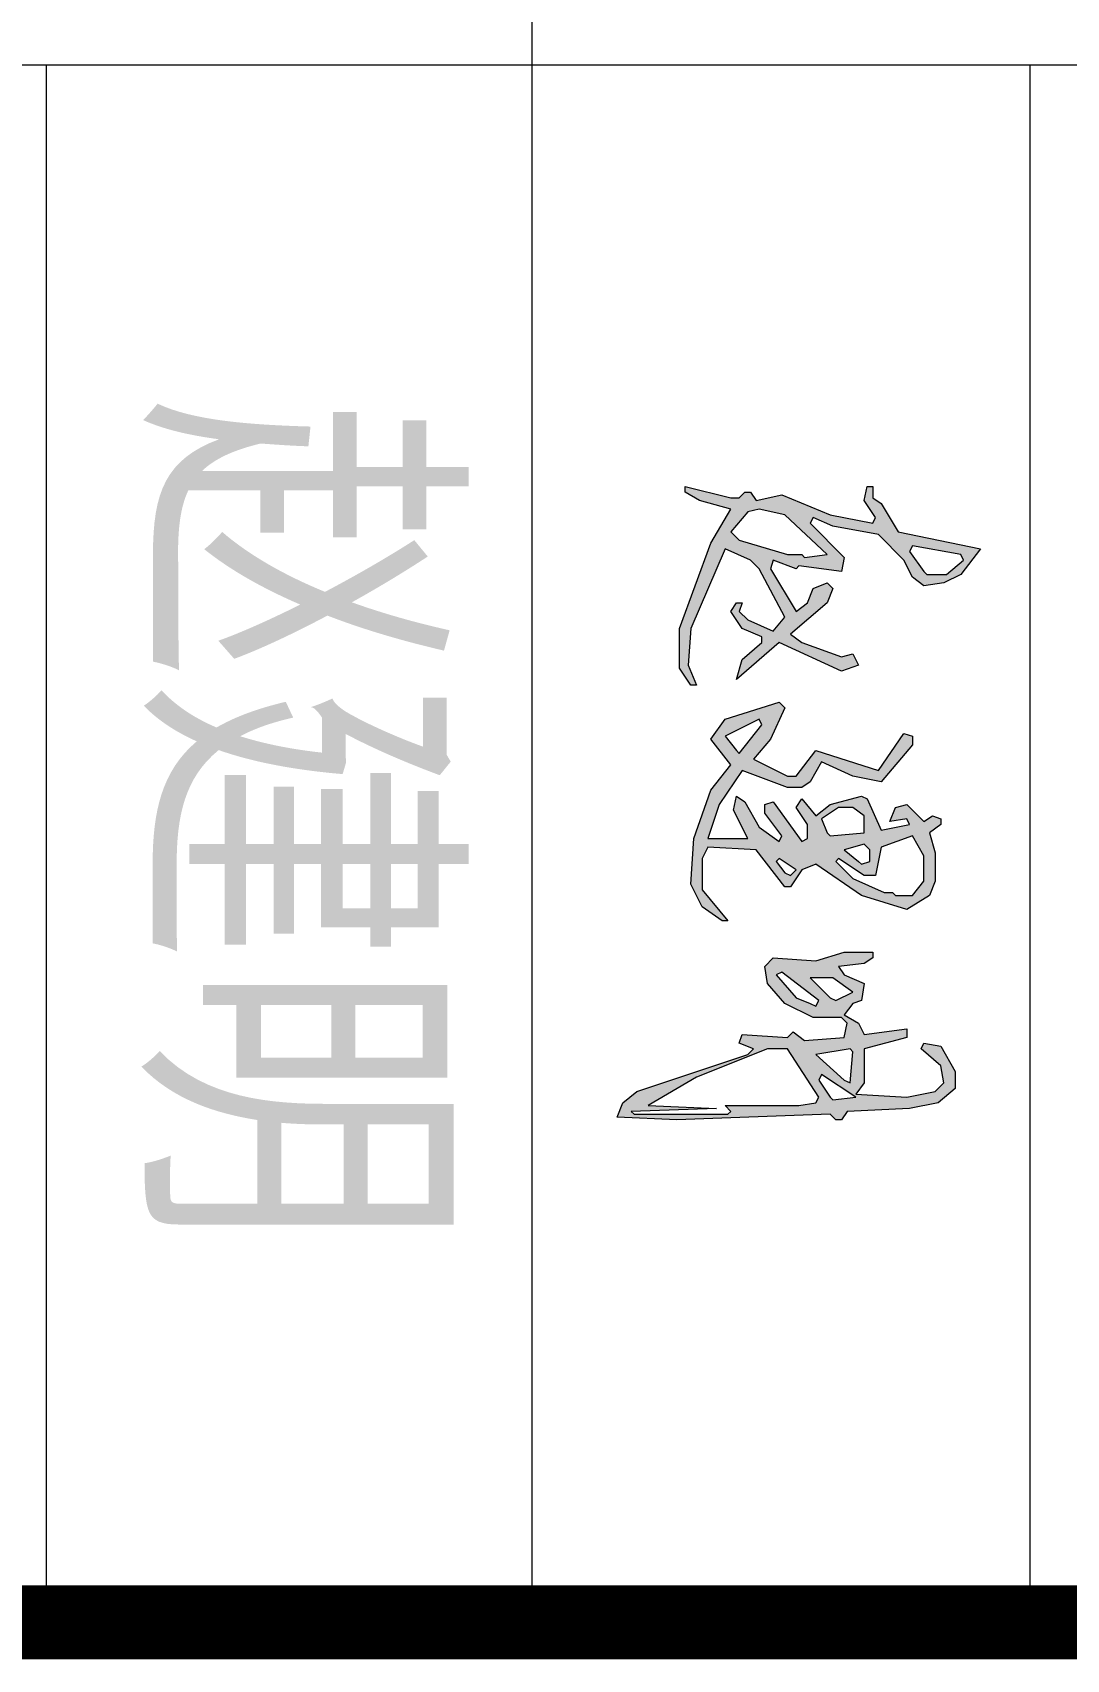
# Model space of a CAD drawing. Header units: inches. Extents: x -3733042 to -3450527, y 579159 to 997713.
# Drawn here: x -3714651 to -3712554, y 791238 to 794536 of the extents above; entities that cross this region are included whole.
import ezdxf
from ezdxf.enums import TextEntityAlignment as Align

# ---------------------------------------------------------------- set-up
doc = ezdxf.new("R2010")
doc.units = ezdxf.units.IN
doc.header["$LTSCALE"] = 1000
doc.header["$MEASUREMENT"] = 0
doc.linetypes.add('LENGSHUI', pattern=[22, 20, -1, 0, -1])
doc.layers.get('0').update_dxf_attribs({"lineweight": 18})
doc.layers.add('00签名', color=7, linetype='LENGSHUI', lineweight=18)
doc.layers.add('PUB_TITLE', color=153, linetype='Continuous', lineweight=18)
doc.styles.add('-黑体', font='', dxfattribs={"width": 0.7})
doc.styles.get('-黑体').set_extended_font_data('微软雅黑')

msp = doc.modelspace()

# ---------------------------------------------------------------- hatches: boundary and pattern name
at = {"layer": '00签名', "linetype": 'Continuous'}
h = msp.add_hatch(color=256, dxfattribs=at)
h.paths.add_polyline_path([(-3712883.9, 793466.3), (-3712866.6, 793431.7), (-3712843.6, 793414.4), (-3712803.3, 793420.2), (-3712768.7, 793437.5), (-3712728.4, 793489.3), (-3712895.4, 793523.9), (-3712930, 793581.5), (-3712947.3, 793593), (-3712947.3, 793616), (-3712958.8, 793616), (-3712964.5, 793587.2), (-3712941.5, 793552.7), (-3712947.3, 793541.2), (-3713033.7, 793558.4), (-3713131.6, 793598.8), (-3713183.4, 793587.2), (-3713194.9, 793604.5), (-3713206.5, 793604.5), (-3713218, 793593), (-3713235.3, 793593), (-3713327.4, 793616), (-3713327.4, 793604.5), (-3713298.6, 793587.2), (-3713235.3, 793570), (-3713275.6, 793500.8), (-3713338.9, 793328), (-3713338.9, 793247.4), (-3713315.9, 793212.8), (-3713304.4, 793212.8), (-3713321.7, 793253.2), (-3713315.9, 793328), (-3713246.8, 793489.3), (-3713194.9, 793466.3), (-3713177.7, 793449), (-3713125.8, 793351.1), (-3713148.9, 793322.3), (-3713200.7, 793345.3), (-3713218, 793362.6), (-3713212.2, 793379.9), (-3713223.7, 793379.9), (-3713235.3, 793362.6), (-3713212.2, 793328), (-3713171.9, 793310.8), (-3713171.9, 793299.2), (-3713212.2, 793264.7), (-3713223.7, 793224.4), (-3713137.3, 793299.2), (-3713010.6, 793241.6), (-3712976.1, 793253.2), (-3712987.6, 793276.2), (-3713010.6, 793270.4), (-3713091.3, 793299.2), (-3713114.3, 793316.5), (-3713039.4, 793379.9), (-3713027.9, 793408.7), (-3713039.4, 793420.2), (-3713068.2, 793408.7), (-3713079.7, 793379.9), (-3713102.8, 793362.6), (-3713154.6, 793449), (-3713148.9, 793466.3), (-3713102.8, 793449), (-3713097, 793454.8), (-3713010.6, 793443.2), (-3713004.9, 793472), (-3713074, 793541.2), (-3713068.2, 793552.7), (-3713027.9, 793535.4), (-3712935.7, 793518.1)], flags=0)
h.paths.add_polyline_path([(-3712866.6, 793495.1), (-3712768.7, 793477.8), (-3712762.9, 793466.3), (-3712797.5, 793437.5), (-3712837.8, 793437.5), (-3712843.6, 793443.2), (-3712872.4, 793483.6)], flags=0)
h.paths.add_polyline_path([(-3713039.4, 793477.8), (-3713085.5, 793472), (-3713091.3, 793477.8), (-3713120.1, 793477.8), (-3713218, 793506.6), (-3713235.3, 793523.9), (-3713200.7, 793564.2), (-3713177.7, 793570), (-3713125.8, 793558.4)], flags=0)
h = msp.add_hatch(color=256, dxfattribs=at)
h.paths.add_polyline_path([(-3712832.1, 792786.6), (-3712820.5, 792815.4), (-3712820.5, 792873), (-3712832.1, 792913.3), (-3712809, 792930.6), (-3712809, 792942.1), (-3712826.3, 792947.9), (-3712843.6, 792936.4), (-3712878.1, 792970.9), (-3712901.2, 792965.2), (-3712912.7, 792936.4), (-3712878.1, 792942.1), (-3712872.4, 792930.6), (-3712930, 792919.1), (-3712958.8, 792982.4), (-3712970.3, 792988.2), (-3713033.7, 792970.9), (-3713062.5, 792947.9), (-3713091.3, 792982.4), (-3713102.8, 792965.2), (-3713079.7, 792930.6), (-3713079.7, 792901.8), (-3713091.3, 792896), (-3713148.9, 792976.7), (-3713166.1, 792970.9), (-3713166.1, 792953.6), (-3713131.6, 792907.6), (-3713137.3, 792896), (-3713177.7, 792924.8), (-3713206.5, 792976.7), (-3713223.7, 792988.2), (-3713229.5, 792959.4), (-3713200.7, 792901.8), (-3713281.3, 792901.8), (-3713258.3, 792970.9), (-3713212.2, 793040), (-3713120.1, 793005.5), (-3713091.3, 793005.5), (-3713074, 793017), (-3713050.9, 793057.3), (-3712987.6, 793028.5), (-3712930, 793017), (-3712866.6, 793091.9), (-3712866.6, 793109.2), (-3712883.9, 793114.9), (-3712935.7, 793040), (-3713062.5, 793080.4), (-3713102.8, 793028.5), (-3713120.1, 793028.5), (-3713189.2, 793063.1), (-3713154.6, 793103.4), (-3713125.8, 793166.8), (-3713137.3, 793178.3), (-3713246.8, 793143.7), (-3713275.6, 793103.4), (-3713235.3, 793051.6), (-3713275.6, 792999.7), (-3713310.1, 792901.8), (-3713315.9, 792809.6), (-3713292.9, 792763.6), (-3713252.5, 792734.8), (-3713241, 792734.8), (-3713292.9, 792798.1), (-3713292.9, 792861.5), (-3713281.3, 792884.5), (-3713183.4, 792878.8), (-3713125.8, 792803.9), (-3713114.3, 792803.9), (-3713091.3, 792838.4), (-3713062.5, 792850), (-3712970.3, 792786.6), (-3712878.1, 792757.8)], flags=0)
h.paths.add_polyline_path([(-3712866.6, 792907.6), (-3712843.6, 792867.2), (-3712843.6, 792815.4), (-3712866.6, 792786.6), (-3712901.2, 792786.6), (-3712906.9, 792792.4), (-3712924.2, 792792.4), (-3712987.6, 792821.2), (-3713022.1, 792855.7), (-3713016.4, 792861.5), (-3712964.5, 792826.9), (-3712941.5, 792826.9), (-3712930, 792884.5)], flags=0)
h.paths.add_polyline_path([(-3712964.5, 792913.3), (-3713033.7, 792907.6), (-3713039.4, 792913.3), (-3713050.9, 792942.1), (-3713016.4, 792965.2), (-3712987.6, 792965.2), (-3712964.5, 792947.9)], flags=0)
h.paths.add_polyline_path([(-3712953, 792878.8), (-3712953, 792855.7), (-3712970.3, 792850), (-3712976.1, 792855.7), (-3713004.9, 792878.8), (-3712964.5, 792890.3)], flags=0)
h.paths.add_polyline_path([(-3713102.8, 792838.4), (-3713114.3, 792826.9), (-3713125.8, 792832.7), (-3713143.1, 792855.7), (-3713137.3, 792861.5)], flags=0)
h.paths.add_polyline_path([(-3713171.9, 793132.2), (-3713218, 793074.6), (-3713223.7, 793080.4), (-3713246.8, 793109.2), (-3713177.7, 793143.7)], flags=0)
h.paths.add_polyline_path([(-3712878.1, 792498.6), (-3712878.1, 792515.9), (-3712964.5, 792504.4), (-3712976.1, 792527.4), (-3713004.9, 792544.7), (-3712987.6, 792567.7), (-3712970.3, 792573.5), (-3712964.5, 792608), (-3713004.9, 792625.3), (-3713016.4, 792642.6), (-3712964.5, 792648.4), (-3712947.3, 792659.9), (-3712947.3, 792671.4), (-3713004.9, 792671.4), (-3713062.5, 792654.1), (-3713148.9, 792659.9), (-3713166.1, 792642.6), (-3713160.4, 792608), (-3713125.8, 792567.7), (-3713068.2, 792538.9), (-3713010.6, 792538.9), (-3712999.1, 792527.4), (-3713004.9, 792498.6), (-3713085.5, 792492.8), (-3713108.5, 792510.1), (-3713120.1, 792498.6), (-3713212.2, 792504.4), (-3713218, 792487.1), (-3713189.2, 792475.6), (-3713200.7, 792464), (-3713425.3, 792389.2), (-3713454.1, 792366.1), (-3713465.7, 792337.3), (-3713344.7, 792331.6), (-3713033.7, 792343.1), (-3713022.1, 792331.6), (-3713010.6, 792331.6), (-3712999.1, 792348.8), (-3712872.4, 792354.6), (-3712814.8, 792366.1), (-3712780.2, 792394.9), (-3712780.2, 792429.5), (-3712809, 792481.3), (-3712843.6, 792487.1), (-3712849.3, 792475.6), (-3712809, 792441), (-3712803.3, 792406.4), (-3712820.5, 792389.2), (-3712878.1, 792377.6), (-3712981.8, 792383.4), (-3712964.5, 792406.4), (-3712964.5, 792475.6)], flags=0)
h.paths.add_polyline_path([(-3712987.6, 792469.8), (-3712993.3, 792406.4), (-3713004.9, 792412.2), (-3713062.5, 792464), (-3712993.3, 792475.6)], flags=0)
h.paths.add_polyline_path([(-3713022.1, 792573.5), (-3713033.7, 792579.2), (-3713074, 792619.6), (-3713027.9, 792619.6), (-3712987.6, 792590.8)], flags=0)
h.paths.add_polyline_path([(-3712981.8, 792377.6), (-3713027.9, 792371.9), (-3713033.7, 792377.6), (-3713056.7, 792412.2), (-3713050.9, 792423.7)], flags=0)
h.paths.add_polyline_path([(-3713062.5, 792562), (-3713074, 792567.7), (-3713102.8, 792579.2), (-3713143.1, 792625.3), (-3713131.6, 792631.1), (-3713056.7, 792573.5)], flags=0)
h.paths.add_polyline_path([(-3713056.7, 792377.6), (-3713062.5, 792366.1), (-3713097, 792360.4), (-3713246.8, 792360.4), (-3713235.3, 792348.8), (-3713241, 792343.1), (-3713431.1, 792343.1), (-3713436.9, 792348.8), (-3713264.1, 792354.6), (-3713402.3, 792360.4), (-3713304.4, 792418), (-3713160.4, 792475.6), (-3713120.1, 792475.6)], flags=0)

# ---------------------------------------------------------------- linework, layer by layer
for points in [[(-3713304.4, 793212.8), (-3713315.9, 793212.8), (-3713338.9, 793247.4), (-3713338.9, 793328), (-3713275.6, 793500.8), (-3713235.3, 793570), (-3713298.6, 793587.2), (-3713327.4, 793604.5), (-3713327.4, 793616), (-3713235.3, 793593), (-3713218, 793593), (-3713206.5, 793604.5), (-3713194.9, 793604.5), (-3713183.4, 793587.2), (-3713131.6, 793598.8), (-3713033.7, 793558.4), (-3712947.3, 793541.2), (-3712941.5, 793552.7), (-3712964.5, 793587.2), (-3712958.8, 793616), (-3712947.3, 793616), (-3712947.3, 793593), (-3712930, 793581.5), (-3712895.4, 793523.9), (-3712728.4, 793489.3), (-3712768.7, 793437.5), (-3712803.3, 793420.2), (-3712843.6, 793414.4), (-3712866.6, 793431.7), (-3712883.9, 793466.3), (-3712935.7, 793518.1), (-3713027.9, 793535.4), (-3713068.2, 793552.7), (-3713074, 793541.2), (-3713004.9, 793472), (-3713010.6, 793443.2), (-3713097, 793454.8), (-3713102.8, 793449), (-3713148.9, 793466.3), (-3713154.6, 793449), (-3713102.8, 793362.6), (-3713079.7, 793379.9), (-3713068.2, 793408.7), (-3713039.4, 793420.2), (-3713027.9, 793408.7), (-3713039.4, 793379.9), (-3713114.3, 793316.5), (-3713091.3, 793299.2), (-3713010.6, 793270.4), (-3712987.6, 793276.2), (-3712976.1, 793253.2), (-3713010.6, 793241.6), (-3713137.3, 793299.2), (-3713223.7, 793224.4), (-3713212.2, 793264.7), (-3713171.9, 793299.2), (-3713171.9, 793310.8), (-3713212.2, 793328), (-3713235.3, 793362.6), (-3713223.7, 793379.9), (-3713212.2, 793379.9), (-3713218, 793362.6), (-3713200.7, 793345.3), (-3713148.9, 793322.3), (-3713125.8, 793351.1), (-3713177.7, 793449), (-3713194.9, 793466.3), (-3713246.8, 793489.3), (-3713315.9, 793328), (-3713321.7, 793253.2), (-3713304.4, 793212.8)], [(-3713091.3, 793477.8), (-3713085.5, 793472), (-3713039.4, 793477.8), (-3713125.8, 793558.4), (-3713177.7, 793570), (-3713200.7, 793564.2), (-3713235.3, 793523.9), (-3713218, 793506.6), (-3713120.1, 793477.8), (-3713091.3, 793477.8)], [(-3712843.6, 793443.2), (-3712837.8, 793437.5), (-3712797.5, 793437.5), (-3712762.9, 793466.3), (-3712768.7, 793477.8), (-3712866.6, 793495.1), (-3712872.4, 793483.6), (-3712843.6, 793443.2)], [(-3713241, 792734.8), (-3713252.5, 792734.8), (-3713292.9, 792763.6), (-3713315.9, 792809.6), (-3713310.1, 792901.8), (-3713275.6, 792999.7), (-3713235.3, 793051.6), (-3713275.6, 793103.4), (-3713246.8, 793143.7), (-3713137.3, 793178.3), (-3713125.8, 793166.8), (-3713154.6, 793103.4), (-3713189.2, 793063.1), (-3713120.1, 793028.5), (-3713102.8, 793028.5), (-3713062.5, 793080.4), (-3712935.7, 793040), (-3712883.9, 793114.9), (-3712866.6, 793109.2), (-3712866.6, 793091.9), (-3712930, 793017), (-3712987.6, 793028.5), (-3713050.9, 793057.3), (-3713074, 793017), (-3713091.3, 793005.5), (-3713120.1, 793005.5), (-3713212.2, 793040), (-3713258.3, 792970.9), (-3713281.3, 792901.8), (-3713200.7, 792901.8), (-3713229.5, 792959.4), (-3713223.7, 792988.2), (-3713206.5, 792976.7), (-3713177.7, 792924.8), (-3713137.3, 792896), (-3713131.6, 792907.6), (-3713166.1, 792953.6), (-3713166.1, 792970.9), (-3713148.9, 792976.7), (-3713091.3, 792896), (-3713079.7, 792901.8), (-3713079.7, 792930.6), (-3713102.8, 792965.2), (-3713091.3, 792982.4), (-3713062.5, 792947.9), (-3713033.7, 792970.9), (-3712970.3, 792988.2), (-3712958.8, 792982.4), (-3712930, 792919.1), (-3712872.4, 792930.6), (-3712878.1, 792942.1), (-3712912.7, 792936.4), (-3712901.2, 792965.2), (-3712878.1, 792970.9), (-3712843.6, 792936.4), (-3712826.3, 792947.9), (-3712809, 792942.1), (-3712809, 792930.6), (-3712832.1, 792913.3), (-3712820.5, 792873), (-3712820.5, 792815.4), (-3712832.1, 792786.6), (-3712878.1, 792757.8), (-3712970.3, 792786.6), (-3713062.5, 792850), (-3713091.3, 792838.4), (-3713114.3, 792803.9), (-3713125.8, 792803.9), (-3713183.4, 792878.8), (-3713281.3, 792884.5), (-3713292.9, 792861.5), (-3713292.9, 792798.1), (-3713241, 792734.8)], [(-3713223.7, 793080.4), (-3713218, 793074.6), (-3713171.9, 793132.2), (-3713177.7, 793143.7), (-3713246.8, 793109.2), (-3713223.7, 793080.4)], [(-3713039.4, 792913.3), (-3713033.7, 792907.6), (-3712964.5, 792913.3), (-3712964.5, 792947.9), (-3712987.6, 792965.2), (-3713016.4, 792965.2), (-3713050.9, 792942.1), (-3713039.4, 792913.3)], [(-3712906.9, 792792.4), (-3712901.2, 792786.6), (-3712866.6, 792786.6), (-3712843.6, 792815.4), (-3712843.6, 792867.2), (-3712866.6, 792907.6), (-3712930, 792884.5), (-3712941.5, 792826.9), (-3712964.5, 792826.9), (-3713016.4, 792861.5), (-3713022.1, 792855.7), (-3712987.6, 792821.2), (-3712924.2, 792792.4), (-3712906.9, 792792.4)], [(-3712976.1, 792855.7), (-3712970.3, 792850), (-3712953, 792855.7), (-3712953, 792878.8), (-3712964.5, 792890.3), (-3713004.9, 792878.8), (-3712976.1, 792855.7)], [(-3713125.8, 792832.7), (-3713114.3, 792826.9), (-3713102.8, 792838.4), (-3713137.3, 792861.5), (-3713143.1, 792855.7), (-3713125.8, 792832.7)], [(-3713010.6, 792331.6), (-3713022.1, 792331.6), (-3713033.7, 792343.1), (-3713344.7, 792331.6), (-3713465.7, 792337.3), (-3713454.1, 792366.1), (-3713425.3, 792389.2), (-3713200.7, 792464), (-3713189.2, 792475.6), (-3713218, 792487.1), (-3713212.2, 792504.4), (-3713120.1, 792498.6), (-3713108.5, 792510.1), (-3713085.5, 792492.8), (-3713004.9, 792498.6), (-3712999.1, 792527.4), (-3713010.6, 792538.9), (-3713068.2, 792538.9), (-3713125.8, 792567.7), (-3713160.4, 792608), (-3713166.1, 792642.6), (-3713148.9, 792659.9), (-3713062.5, 792654.1), (-3713004.9, 792671.4), (-3712947.3, 792671.4), (-3712947.3, 792659.9), (-3712964.5, 792648.4), (-3713016.4, 792642.6), (-3713004.9, 792625.3), (-3712964.5, 792608), (-3712970.3, 792573.5), (-3712987.6, 792567.7), (-3713004.9, 792544.7), (-3712976.1, 792527.4), (-3712964.5, 792504.4), (-3712878.1, 792515.9), (-3712878.1, 792498.6), (-3712964.5, 792475.6), (-3712964.5, 792406.4), (-3712981.8, 792383.4), (-3712878.1, 792377.6), (-3712820.5, 792389.2), (-3712803.3, 792406.4), (-3712809, 792441), (-3712849.3, 792475.6), (-3712843.6, 792487.1), (-3712809, 792481.3), (-3712780.2, 792429.5), (-3712780.2, 792394.9), (-3712814.8, 792366.1), (-3712872.4, 792354.6), (-3712999.1, 792348.8), (-3713010.6, 792331.6)], [(-3713074, 792567.7), (-3713062.5, 792562), (-3713056.7, 792573.5), (-3713131.6, 792631.1), (-3713143.1, 792625.3), (-3713102.8, 792579.2), (-3713074, 792567.7)], [(-3713033.7, 792579.2), (-3713022.1, 792573.5), (-3712987.6, 792590.8), (-3713027.9, 792619.6), (-3713074, 792619.6), (-3713033.7, 792579.2)], [(-3713436.9, 792348.8), (-3713431.1, 792343.1), (-3713241, 792343.1), (-3713235.3, 792348.8), (-3713246.8, 792360.4), (-3713097, 792360.4), (-3713062.5, 792366.1), (-3713056.7, 792377.6), (-3713120.1, 792475.6), (-3713160.4, 792475.6), (-3713304.4, 792418), (-3713402.3, 792360.4), (-3713264.1, 792354.6), (-3713436.9, 792348.8)], [(-3713004.9, 792412.2), (-3712993.3, 792406.4), (-3712987.6, 792469.8), (-3712993.3, 792475.6), (-3713062.5, 792464), (-3713004.9, 792412.2)], [(-3713033.7, 792377.6), (-3713027.9, 792371.9), (-3712981.8, 792377.6), (-3713050.9, 792423.7), (-3713056.7, 792412.2), (-3713033.7, 792377.6)]]:
    msp.add_lwpolyline(points, dxfattribs=at)
at = {"layer": 'PUB_TITLE'}
for p, q in [((-3713638.4, 797626.8), (-3713638.4, 791312.6)), ((-3711688.4, 794469.7), (-3730864.6, 794469.7)), ((-3714623.5, 794469.7), (-3714623.5, 791312.6)), ((-3712628.5, 794469.7), (-3712628.5, 791312.6))]:
    msp.add_line(p, q, dxfattribs=at)
msp.add_lwpolyline([(-3730864.6, 791312.6, 150, 150, 0), (-3670864.6, 791312.6, 150, 150, 0), (-3670864.6, 875162.6, 150, 150, 0), (-3730864.6, 875162.6, 150, 150, 0)], format="xyseb", close=True, dxfattribs=at)

# ---------------------------------------------------------------- texts
at = {"style": '-黑体', "width": 0.8}
msp.add_text('赵建明', height=525, rotation=270, dxfattribs=at).set_placement((-3714105.5, 793796.8), align=Align.MIDDLE_LEFT)

doc.saveas('drawing.dxf')
